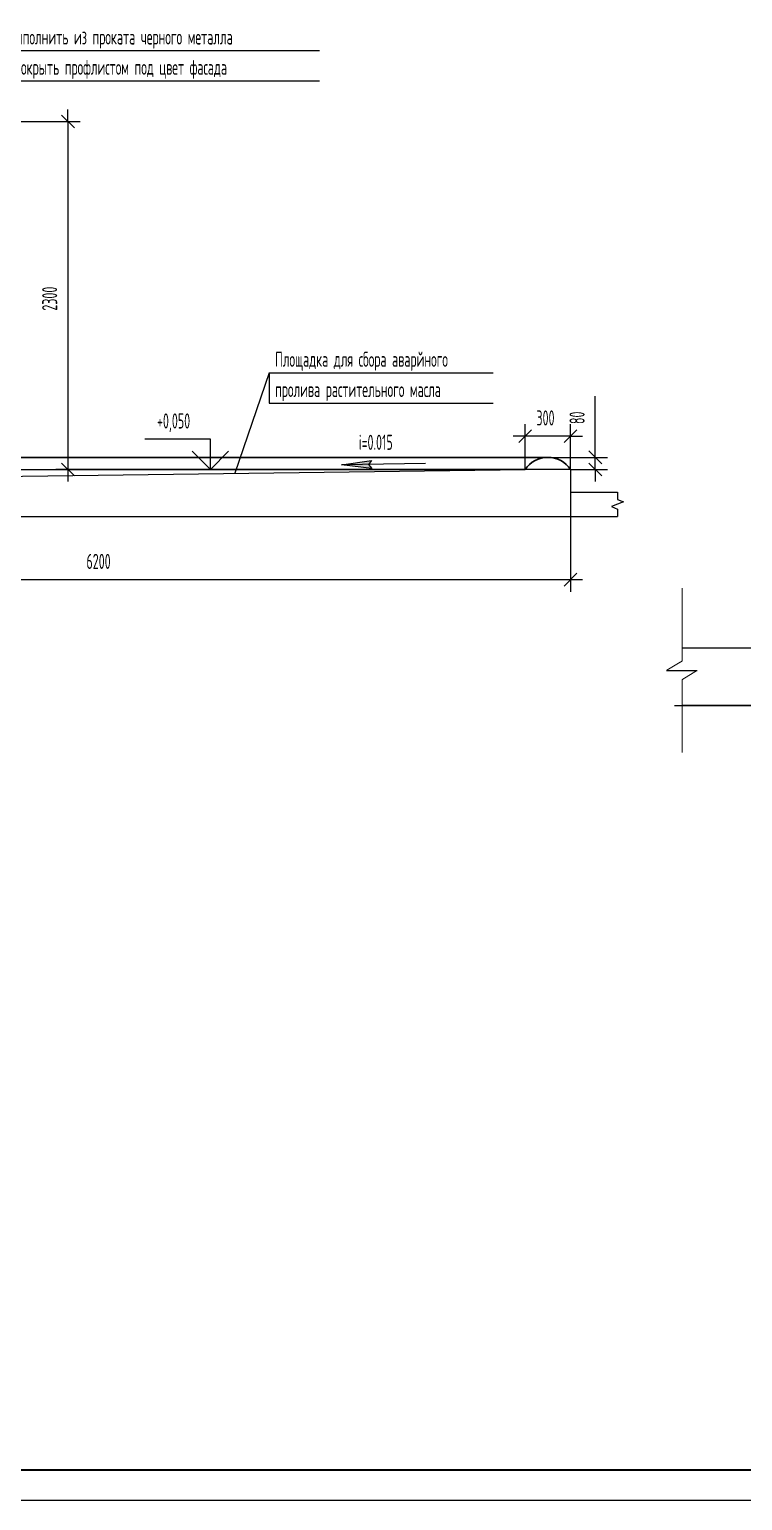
# Model space of a CAD drawing. Header units: millimetres. Extents: x -2281 to 5887, y 0 to 4166.
# Drawn here: x 3017.8 to 3135.7, y 0 to 243.1 of the extents above; entities that cross this region are included whole.
import ezdxf

# ---------------------------------------------------------------- set-up
doc = ezdxf.new("R2010")
doc.units = ezdxf.units.MM
for name, pattern in [('K5LT32786', [0]), ('K5LT32807', [0]), ('K5LT32838', [0]), ('K5LT_BASIC', [0]), ('K5LT_THIN', [0]), ('K5LT_THIN_INCLUDED_TO_HATCHING', [0])]:
    doc.linetypes.add(name, pattern=pattern)
doc.layers.add('Системный слой', color=7, linetype='Continuous')
doc.styles.add('KDIMTEXTSTYLE', font='GOST_AU.SHX', dxfattribs={"width": 0.96, "oblique": 15, "height": 5})
doc.styles.add('KTEXTSTYLE', font='GOST_AU.SHX', dxfattribs={"width": 0.96, "height": 5})
doc.dimstyles.new('KDIMSTYLE (0.03)', dxfattribs={"dimtxt": 5, "dimasz": 1, "dimexe": 2, "dimexo": 0, "dimgap": 1, "dimtad": 1, "dimlfac": 40, "dimtxsty": 'KDIMTEXTSTYLE', "dimsah": 1, "dimcen": 0, "dimdle": 1, "dimadec": 0, "dimazin": 0, "dimtfac": 0.667, "dimtmove": 0, "dimatfit": 3, "dimfxl": 1, "dimtvp": 1, "dimtolj": 1, "dimtzin": 0, "dimarcsym": 0})
doc.dimstyles.new('KDIMSTYLE (0.05)', dxfattribs={"dimtxt": 5, "dimasz": 1, "dimexe": 2, "dimexo": 0, "dimgap": 1, "dimtad": 1, "dimlfac": 20, "dimtxsty": 'KDIMTEXTSTYLE', "dimsah": 1, "dimcen": 0, "dimdle": 1, "dimadec": 0, "dimazin": 0, "dimtfac": 0.667, "dimtmove": 0, "dimatfit": 3, "dimfxl": 1, "dimtvp": 1, "dimtolj": 1, "dimtzin": 0, "dimarcsym": 0})

# ---------------------------------------------------------------- blocks, each defined once
blk = doc.blocks.new('U34')
at = {"layer": 'Системный слой', "color": 7, "linetype": 'K5LT_THIN_INCLUDED_TO_HATCHING', "lineweight": 13}
for p, q in [((3115.02, 166.66), (3115.02, 165.46)), ((3115.02, 165.46), (3116.02, 165.06)), ((3116.02, 165.06), (3114.02, 164.26)), ((3114.02, 164.26), (3115.02, 163.86)), ((3115.02, 163.86), (3115.02, 162.65))]:
    blk.add_line(p, q, dxfattribs=at)
blk = doc.blocks.new('D228')
at = {"layer": 'Системный слой', "color": 7, "linetype": 'K5LT_THIN', "lineweight": 13, "transparency": 16777216}
for p, q in [((3111.36, 175.9), (3111.36, 182.54)), ((3111.36, 172.4), (3111.36, 175.9)), ((3112.43, 171.34), (3110.3, 173.46)), ((3111.36, 172.4), (3111.36, 174.4)), ((3103.52, 172.4), (3113.36, 172.4)), ((3107.27, 170.4), (3113.36, 170.4)), ((3110.3, 171.46), (3112.43, 169.34)), ((3111.36, 170.4), (3111.36, 172.4)), ((3111.36, 170.4), (3111.36, 168.4))]:
    blk.add_line(p, q, dxfattribs=at)
at = {"transparency": 16777216}
blk.add_wipeout([(3110.11, 177.9), (3106.55, 177.9), (3106.55, 180.44), (3110.11, 180.44)], dxfattribs=at).dxf.layer = 'Системный слой'
at = {"layer": 'Системный слой', "color": 7, "transparency": 16777216, "insert": (3107.1, 177.9), "char_height": 2.5, "attachment_point": 1, "rotation": 90, "style": 'KTEXTSTYLE'}
blk.add_mtext('\\H3.5;\\W0.965;\\Q15;\\Q0;\\W0.715;\\H2.50;80', dxfattribs=at)
blk = doc.blocks.new('KDIMARROW_03')
at = {"layer": 'Системный слой', "color": 0, "linetype": 'K5LT_THIN', "lineweight": 13}
for p, q in [((-1.06, -1.06), (1.06, 1.06)), ((0, 0), (-1, 0)), ((0, 0), (2, 0))]:
    blk.add_line(p, q, dxfattribs=at)
blk = doc.blocks.new('D229')
at = {"layer": 'Системный слой', "color": 7, "linetype": 'K5LT_THIN', "lineweight": 13, "transparency": 16777216}
for p, q in [((3099.77, 170.4), (3099.77, 177.9)), ((3107.27, 170.4), (3107.27, 177.9)), ((3099.77, 175.9), (3097.77, 175.9)), ((3107.27, 175.9), (3099.77, 175.9)), ((3107.27, 175.9), (3109.27, 175.9))]:
    blk.add_line(p, q, dxfattribs=at)
at = {"transparency": 16777216}
blk.add_wipeout([(3101.63, 177.15), (3101.63, 180.72), (3105.25, 180.72), (3105.25, 177.15)], dxfattribs=at).dxf.layer = 'Системный слой'
at = {"layer": 'Системный слой', "color": 7, "linetype": 'K5LT_THIN', "lineweight": 13, "transparency": 16777216}
for p, q in [((3100.83, 176.96), (3098.71, 174.84)), ((3106.21, 174.84), (3108.33, 176.96))]:
    blk.add_line(p, q, dxfattribs=at)
at = {"layer": 'Системный слой', "color": 7, "transparency": 16777216, "insert": (3101.63, 180.17), "char_height": 2.5, "attachment_point": 1, "style": 'KTEXTSTYLE'}
blk.add_mtext('\\H3.5;\\W0.965;\\Q15;\\Q0;\\W0.715;\\H2.50;300', dxfattribs=at)
blk = doc.blocks.new('U678')
at = {"layer": 'Системный слой'}
blk.add_hatch(color=7, dxfattribs=at).paths.add_polyline_path([(3074.41, 170.58), (3073.9, 171.23), (3074.39, 171.9), (3069.4, 171.15)])
at = {"layer": 'Системный слой', "color": 7, "linetype": 'K5LT_THIN', "lineweight": 13}
for p, q in [((3069.4, 171.15), (3074.39, 171.9)), ((3083.3, 171.4), (3069.4, 171.15)), ((3074.41, 170.58), (3069.4, 171.15)), ((3074.39, 171.9), (3073.9, 171.23)), ((3073.9, 171.23), (3074.41, 170.58))]:
    blk.add_line(p, q, dxfattribs=at)
blk = doc.blocks.new('U680')
at = {"layer": 'Системный слой', "color": 7, "linetype": 'K5LT_THIN', "lineweight": 13}
for p, q in [((3057.44, 186.37), (3051.78, 169.78)), ((3057.44, 186.37), (3057.44, 181.37)), ((3057.44, 186.37), (3094.49, 186.37)), ((3057.44, 181.37), (3094.49, 181.37))]:
    blk.add_line(p, q, dxfattribs=at)
at = {"layer": 'Системный слой', "color": 7, "char_height": 2.5, "attachment_point": 1, "style": 'KTEXTSTYLE'}
for s, insert in [('\\H3.5;\\W0.965;\\Q15;\\Q0;\\W0.715;\\H2.50;Площадка для сбора аварйного', (3058.44, 189.87)), ('\\H3.5;\\W0.965;\\Q15;\\Q0;\\W0.715;\\H2.50;пролива растительного масла', (3058.44, 184.87))]:
    blk.add_mtext(s, dxfattribs=dict(at, insert=insert))
blk = doc.blocks.new('D232')
at = {"layer": 'Системный слой', "color": 7, "linetype": 'K5LT_THIN', "lineweight": 13, "transparency": 16777216}
for p, q in [((3107.27, 166.66), (3107.27, 150.19)), ((2953.33, 153.25), (2951.21, 151.13)), ((2952.27, 148.42), (2952.27, 154.19)), ((3106.21, 151.13), (3108.33, 153.25)), ((2952.27, 152.19), (2950.27, 152.19)), ((3107.27, 152.19), (3109.27, 152.19))]:
    blk.add_line(p, q, dxfattribs=at)
at = {"transparency": 16777216}
blk.add_wipeout([(3027.26, 153.19), (3027.26, 156.76), (3032.08, 156.76), (3032.08, 153.19)], dxfattribs=at).dxf.layer = 'Системный слой'
at = {"layer": 'Системный слой', "color": 7, "linetype": 'K5LT_THIN', "lineweight": 13, "transparency": 16777216}
blk.add_line((2952.27, 152.19), (3107.27, 152.19), dxfattribs=at)
at = {"layer": 'Системный слой', "color": 7, "transparency": 16777216, "insert": (3027.26, 156.46), "char_height": 2.5, "attachment_point": 1, "style": 'KTEXTSTYLE'}
blk.add_mtext('\\H3.5;\\W0.965;\\Q15;\\Q0;\\W0.715;\\H2.50;6200', dxfattribs=at)
blk = doc.blocks.new('U682')
at = {"layer": 'Системный слой', "color": 7, "linetype": 'K5LT_THIN', "lineweight": 13}
for p, q in [((2997.5, 239.63), (2985.37, 231.15)), ((2997.5, 239.63), (2997.5, 234.63)), ((2997.5, 239.63), (3065.78, 239.63)), ((2997.5, 234.63), (3065.78, 234.63))]:
    blk.add_line(p, q, dxfattribs=at)
at = {"layer": 'Системный слой', "color": 7, "char_height": 2.5, "attachment_point": 1, "style": 'KTEXTSTYLE'}
for s, insert in [('\\H3.5;\\W0.965;\\Q15;\\Q0;\\W0.715;\\H2.50;Каркас козырька выполнить из проката черного металла ', (2998.5, 243.13)), ('\\H3.5;\\W0.965;\\Q15;\\Q0;\\W0.715;\\H2.50;со спецпокраской, покрыть профлистом под цвет фасада', (2998.5, 238.13))]:
    blk.add_mtext(s, dxfattribs=dict(at, insert=insert))
blk = doc.blocks.new('D234')
at = {"layer": 'Системный слой', "color": 7, "linetype": 'K5LT_THIN', "lineweight": 13, "transparency": 16777216}
for p, q in [((3025.26, 226.84), (3023.14, 228.96)), ((3024.2, 227.9), (3024.2, 229.9)), ((2989.75, 227.9), (3026.2, 227.9)), ((3107.27, 170.4), (3022.2, 170.4)), ((3023.14, 171.46), (3025.26, 169.34)), ((3024.2, 170.4), (3024.2, 168.4))]:
    blk.add_line(p, q, dxfattribs=at)
at = {"transparency": 16777216}
blk.add_wipeout([(3023.2, 196.64), (3019.63, 196.64), (3019.63, 201.46), (3023.2, 201.46)], dxfattribs=at).dxf.layer = 'Системный слой'
at = {"layer": 'Системный слой', "color": 7, "linetype": 'K5LT_THIN', "lineweight": 13, "transparency": 16777216}
blk.add_line((3024.2, 227.9), (3024.2, 170.4), dxfattribs=at)
at = {"layer": 'Системный слой', "color": 7, "transparency": 16777216, "insert": (3019.93, 196.64), "char_height": 2.5, "attachment_point": 1, "rotation": 90, "style": 'KTEXTSTYLE'}
blk.add_mtext('\\H3.5;\\W0.965;\\Q15;\\Q0;\\W0.715;\\H2.50;2300', dxfattribs=at)
blk = doc.blocks.new('U685')
at = {"layer": 'Системный слой', "color": 7, "linetype": 'K5LT_THIN', "lineweight": 13}
for p, q in [((3047.74, 175.4), (3036.92, 175.4)), ((3047.74, 170.4), (3047.74, 175.4)), ((3044.74, 173.4), (3047.74, 170.4)), ((3047.74, 170.4), (3050.74, 173.4)), ((3051.1, 170.4), (3045.74, 170.4))]:
    blk.add_line(p, q, dxfattribs=at)
at = {"layer": 'Системный слой', "color": 7, "insert": (3038.92, 179.67), "char_height": 2.5, "attachment_point": 1, "style": 'KTEXTSTYLE'}
blk.add_mtext('\\H3.5;\\W0.965;\\Q15;\\Q0;\\W0.715;\\H2.50;+0,050', dxfattribs=at)
blk = doc.blocks.new('D273')
at = {"layer": 'Системный слой', "color": 7, "linetype": 'K5LT_THIN', "lineweight": 13, "transparency": 16777216}
for p, q in [((3169.11, 240.93), (3142.3, 240.93)), ((3145.36, 239.87), (3143.24, 242)), ((3144.3, 240.93), (3144.3, 242.93)), ((3144.3, 140.93), (3144.3, 240.93)), ((3143.24, 142), (3145.36, 139.87)), ((3165.35, 140.93), (3142.3, 140.93)), ((3144.3, 140.93), (3144.3, 138.93))]:
    blk.add_line(p, q, dxfattribs=at)
at = {"layer": 'Системный слой', "color": 7, "transparency": 16777216, "insert": (3140.03, 188.42), "char_height": 2.5, "attachment_point": 1, "rotation": 90, "style": 'KTEXTSTYLE'}
blk.add_mtext('\\H3.5;\\W0.965;\\Q15;\\Q0;\\W0.715;\\H2.50;2000', dxfattribs=at)
at = {"transparency": 16777216}
blk.add_wipeout([(3130.8, 188.42), (3127.23, 188.42), (3127.23, 193.25), (3130.8, 193.25)], dxfattribs=at).dxf.layer = 'Системный слой'

msp = doc.modelspace()

# ---------------------------------------------------------------- linework, layer by layer
at = {"color": 5, "linetype": 'K5LT_BASIC', "lineweight": 35, "true_color": 0x0000ff}
msp.add_line((3359, 5), (2543, 5), dxfattribs=at)
at = {"color": 7, "linetype": 'K5LT_THIN', "lineweight": 13}
msp.add_line((3364, 0), (2523, 0), dxfattribs=at)
at = {"layer": 'Системный слой', "color": 7, "linetype": 'K5LT_THIN', "lineweight": 13}
for p, q in [((2984.79367, 170.39885), (3099.76868, 170.39885)), ((3007.26691, 169.14885), (3099.76868, 170.39885)), ((3091.34971, 170.39885), (3099.76868, 170.39885)), ((3107.26868, 170.39885), (3107.26868, 166.66002)), ((3107.26868, 166.66002), (3115.01868, 166.66002)), ((2952.26813, 162.65325), (3115.01868, 162.65325)), ((3125.70752, 140.93488), (3275.60891, 140.93488)), ((3124.4418, 131.40313), (3332.90342, 131.40313))]:
    msp.add_line(p, q, dxfattribs=at)
at = {"layer": 'Системный слой', "color": 1, "linetype": 'K5LT32838', "lineweight": 25, "true_color": 0xff0000}
msp.add_line((2984.79461, 172.39885), (3103.51868, 172.39885), dxfattribs=at)
at = {"layer": 'Системный слой', "color": 7, "linetype": 'K5LT32786', "lineweight": 18}
msp.add_line((3123.13161, 137.20558), (3128.21069, 137.20558), dxfattribs=at)
at = {"layer": 'Системный слой', "color": 6, "linetype": 'K5LT32807', "lineweight": 25, "true_color": 0xff00ff}
msp.add_line((3125.70752, 131.40313), (3283.54886, 131.40313), dxfattribs=at)
at = {"layer": 'Системный слой', "color": 7, "linetype": 'K5LT32786', "const_width": 0.18}
for points in [[(3125.70752, 150.78497), (3125.70752, 138.74239), (3123.13161, 137.20558)], [(3125.70752, 123.62619), (3125.70752, 135.66877), (3128.21069, 137.20558)]]:
    msp.add_lwpolyline(points, dxfattribs=at)
at = {"layer": 'Системный слой', "color": 1, "linetype": 'K5LT32838', "lineweight": 25, "true_color": 0xff0000}
msp.add_arc((3103.51868, 167.88322), 4.51562, 33.8550261, 146.1449739, dxfattribs=at)

# ---------------------------------------------------------------- block references
at = {"layer": 'Системный слой'}
for name in ['U682', 'U680', 'U678', 'U34']:
    msp.add_blockref(name, (0, 0), dxfattribs=at)

# ---------------------------------------------------------------- texts
at = {"layer": 'Системный слой', "color": 7, "insert": (3072.27446, 176.14226), "char_height": 2.5, "attachment_point": 1, "style": 'KTEXTSTYLE'}
msp.add_mtext('\\H3.5;\\W0.965;\\Q15;\\Q0;\\W0.715;\\H2.50;i=0.015', dxfattribs=at)

# ---------------------------------------------------------------- next in the draw order: dimensions: what is measured, and where the dimension line sits
at = {"layer": 'Системный слой', "color": 7}
dim = msp.add_linear_dim(base=(3144.29645, 140.93488), p1=(3169.10891, 240.93488), p2=(3165.34811, 140.93488), angle=90, text='\\H125.0;\\W0.665;\\Q0;\\c16744383;\\H125.0;\\W0.665;\\Q0;\\c16744383;\\Q0;\\W0.490;\\H2.50;{2000}\\Q0;{\\c16744383;}', dimstyle='KDIMSTYLE (0.05)', override={"dimexo": 0, "dimblk1": 'KDIMARROW_03', "dimblk2": 'KDIMARROW_03', "dimse1": 0, "dimse2": 0, "dimclrt": 191, "dimtolj": 1}, dxfattribs=at)
dim.commit()
dim.dimension.update_dxf_attribs({"geometry": 'D273', "text_midpoint": (3144.29645, 190.93488), "dimtype": 160})
dim = msp.add_linear_dim(base=(3111.36458, 170.39885), p1=(3103.51868, 172.39885), p2=(3107.26868, 170.39885), angle=90, dimstyle='KDIMSTYLE (0.03)', override={"dimexo": 0, "dimpost": '\\H2.5;\\W0.715;\\Q0;<>', "dimblk1": 'KDIMARROW_03', "dimblk2": 'KDIMARROW_03', "dimse1": 0, "dimse2": 0, "dimclrt": 7, "dimtolj": 1}, dxfattribs=at)
dim.commit()
dim.dimension.update_dxf_attribs({"geometry": 'D228', "text_midpoint": (3111.36458, 179.22176), "dimtype": 160})
dim = msp.add_linear_dim(base=(2952.27317, 152.19192), p1=(3107.26868, 166.66002), p2=(2952.27317, 148.42038), dimstyle='KDIMSTYLE (0.03)', override={"dimexo": 0, "dimpost": '\\H2.5;\\W0.715;\\Q0;<>', "dimblk1": 'KDIMARROW_03', "dimblk2": 'KDIMARROW_03', "dimse1": 0, "dimse2": 0, "dimclrt": 7, "dimtolj": 1}, dxfattribs=at)
dim.commit()
dim.dimension.update_dxf_attribs({"geometry": 'D232', "text_midpoint": (3029.77093, 152.19192), "dimtype": 160})

# ---------------------------------------------------------------- next in the draw order: dimensions: what is measured, and where the dimension line sits
dim = msp.add_linear_dim(base=(3107.26868, 175.89885), p1=(3099.76868, 170.39885), p2=(3107.26868, 170.39885), dimstyle='KDIMSTYLE (0.03)', override={"dimexo": 0, "dimpost": '\\H2.5;\\W0.715;\\Q0;<>', "dimblk1": 'KDIMARROW_03', "dimblk2": 'KDIMARROW_03', "dimse1": 0, "dimse2": 0, "dimclrt": 7, "dimtolj": 1}, dxfattribs=at)
dim.commit()
dim.dimension.update_dxf_attribs({"geometry": 'D229', "text_midpoint": (3103.51868, 175.89885), "dimtype": 160})

# ---------------------------------------------------------------- next in the draw order: dimensions: what is measured, and where the dimension line sits
dim = msp.add_linear_dim(base=(3024.19779, 227.89885), p1=(3107.26868, 170.39885), p2=(2989.74817, 227.89885), angle=90, dimstyle='KDIMSTYLE (0.03)', override={"dimexo": 0, "dimpost": '\\H2.5;\\W0.715;\\Q0;<>', "dimblk1": 'KDIMARROW_03', "dimblk2": 'KDIMARROW_03', "dimse1": 0, "dimse2": 0, "dimclrt": 7, "dimtolj": 1}, dxfattribs=at)
dim.commit()
dim.dimension.update_dxf_attribs({"geometry": 'D234', "text_midpoint": (3024.19779, 199.14885), "dimtype": 160})

# ---------------------------------------------------------------- next in the draw order: block references
at = {"layer": 'Системный слой'}
msp.add_blockref('U685', (0, 0), dxfattribs=at)

doc.saveas('drawing.dxf')
